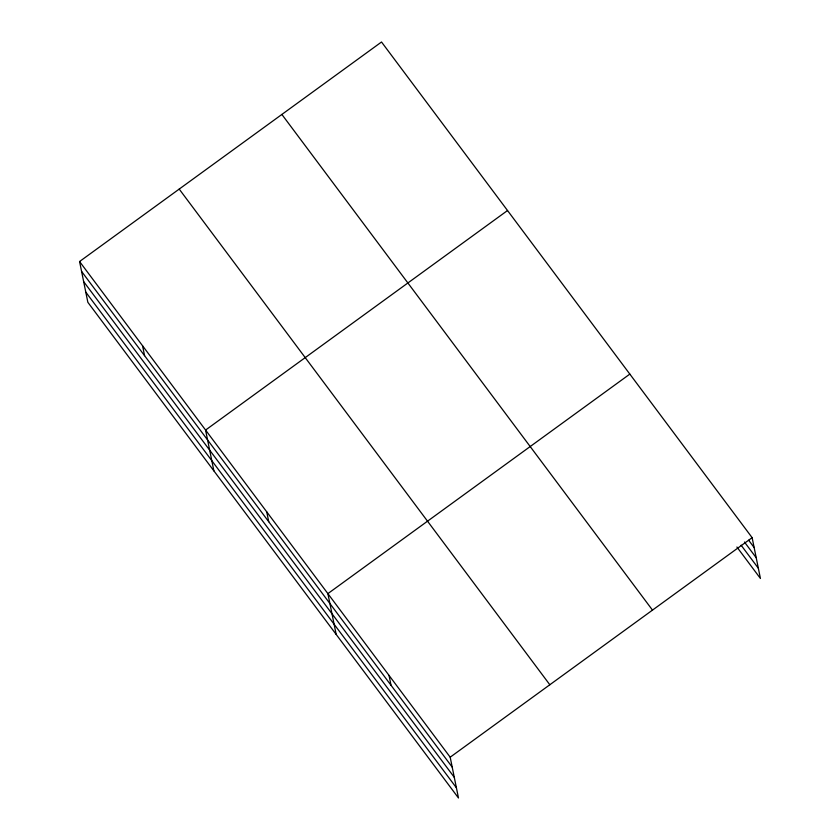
<?xml version="1.0" encoding="UTF-8"?>
<svg xmlns="http://www.w3.org/2000/svg" width="840" height="840" viewBox="0 0 840 840"><rect width="100%" height="100%" fill="white"/><g stroke="black" fill="none" stroke-linecap="round" stroke-linejoin="round"><path stroke-width="1.26" d="M79.569 261.524L450.188 757.197L458.483 798L87.864 302.327L79.569 261.524L381.518 42L752.136 537.674L760.431 578.476L736.911 547.019M507.528 210.525L205.579 430.059L213.875 470.862M629.832 374.105L327.883 593.628L336.179 634.431M450.188 757.197L752.136 537.674M748.661 540.225L754.142 547.565M744.461 542.031L756.221 557.76M741.111 545.202L758.363 568.271M281.873 114.439L652.491 610.113M179.203 189.084L549.832 684.758M81.575 271.415L452.193 767.088M83.654 281.62L454.272 777.294M85.796 292.131L456.414 787.804M389.036 675.413L391.041 685.303M266.732 511.844L268.737 521.735M142.569 345.786L144.585 355.688"/></g></svg>
